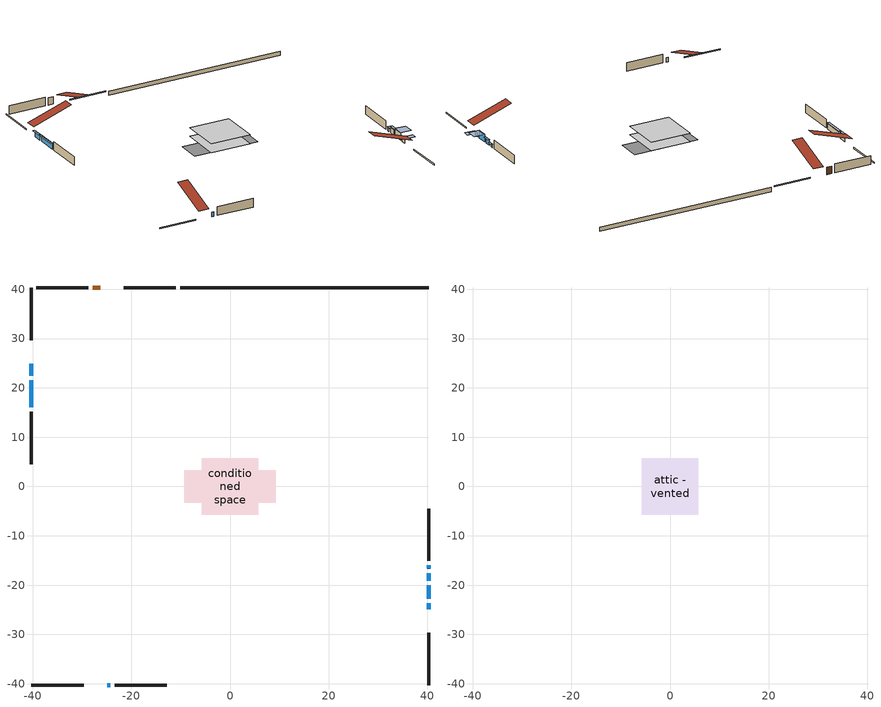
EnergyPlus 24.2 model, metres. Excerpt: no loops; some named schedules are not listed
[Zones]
conditioned space
 floor adiabatic (Floor2 construction): -5.52,-5.52 -5.52,5.52 5.52,5.52 5.52,-5.52 z0.13
 floor adiabatic (AdiabaticFloorConstruction): -5.7,-5.7 -5.7,5.7 5.7,5.7 5.7,-5.7 z0.13
 floor foundation (Slab1 construction): -9.29,-3.28 -9.29,3.28 9.29,3.28 9.29,-3.28 z-1.07
 wall outside (RimJoist1 construction): -10.98,40.24 -21.54,40.24 / -40.24,-40.24 -29.68,-40.24 / -40.24,40.24 -40.24,29.68 / 40.24,-40.24 40.24,-29.68 z0.13:0.43
 wall outside (AdiabaticWallConstruction 1): -26.33,40.24 -27.79,40.24 z0.13:2.16
 wall outside (AdiabaticWallConstruction): -24.9,-40.24 -24.3,-40.24 z0.13:1.35; -40.24,24.9 -40.24,22.46 / 40.24,-19.08 40.24,-17.55 / -40.24,21.53 -40.24,16.04 z0.13:1.65; 40.24,-24.9 40.24,-23.67 z0.13:1.2; 40.24,-22.75 40.24,-20 z0.13:2.16; 40.24,-16.62 40.24,-16.01 z0.13:0.92
 wall outside (Wall1 construction): -28.72,40.24 -39.31,40.24 / -23.37,-40.24 -12.78,-40.24 / -40.24,15.11 -40.24,4.52 / 40.24,-15.08 40.24,-4.49 z0.13:2.57
 wall foundation (FoundationWall1 construction): 40.24,40.24 -10.06,40.24 z-1.07:0.13
 window (WindowConstruction 6): -24.89,-40.24 -24.3,-40.24 z0.13:1.35
 window (WindowConstruction 5): -40.24,24.89 -40.24,22.46 z0.13:1.65
 window (WindowConstruction): 40.24,-24.89 40.24,-23.68 z0.13:1.2
 window (WindowConstruction 1): 40.24,-22.75 40.24,-20 z0.13:2.16
 window (WindowConstruction 2): 40.24,-19.07 40.24,-17.55 z0.13:1.65
 window (WindowConstruction 3): 40.24,-16.62 40.24,-16.01 z0.13:0.92
 window (WindowConstruction 4): -40.24,21.53 -40.24,16.04 z0.13:1.65
 door (Door): -26.33,40.24 -27.79,40.24 z0.13:2.16
 ceiling adiabatic (AdiabaticFloorConstruction): 5.7,-5.7 5.7,5.7 -5.7,5.7 -5.7,-5.7 z0.13
attic - vented
 floor to conditioned space (Floor1 construction Reversed): -5.7,-5.7 -5.7,5.7 5.7,5.7 5.7,-5.7 z2.57
 roof outside (Roof1 construction): -25.4,40.24,2.57 -25.4,29.14,6.27 -22.47,29.14,6.27 -22.47,40.24,2.57; -25.82,-40.24,2.57 -25.82,-29.14,6.27 -28.75,-29.14,6.27 -28.75,-40.24,2.57; -40.24,25.82,2.57 -29.14,25.82,6.27 -29.14,28.75,6.27 -40.24,28.75,2.57; 40.24,-25.82,2.57 29.14,-25.82,6.27 29.14,-28.75,6.27 40.24,-28.75,2.57
shading: -40.24,22.22 -40.24,25.14 -40.85,25.14 -40.85,22.22 z1.89; 40.24,-23.53 40.24,-25.04 43.29,-25.04 43.29,-23.53 z1.35; 40.24,-19.85 40.24,-22.9 43.29,-22.9 43.29,-19.85 z2.31; 40.24,-17.31 40.24,-19.32 40.85,-19.32 40.85,-17.31 z1.89; 40.24,-15.71 40.24,-16.92 40.85,-16.92 40.85,-15.71 z1.22; -40.24,15.8 -40.24,21.77 -40.85,21.77 -40.85,15.8 z1.89
[Building]
Building 1: Terrain=Suburbs
[Site:Location]
Comox AP_BC: Latitude {deg}=49.72; Longitude {deg}=-124.9; Time Zone {hr}=-8; Elevation {m}=26; Keep Site Location Information=Yes
[Site:GroundTemperature:Shallow]
7.68431, 6.60511, 6.51868, 7.03082, 9.08677, 11.1331, 12.9072, 14.0311, 14.1265, 13.2125, 11.4836, 9.50004
[Site:WaterMainsTemperature]
Calculation Method=Schedule; Temperature Schedule=mains temperature schedule
[Material] Roughness=Rough; Thermal Absorptance=0.9
Name | Thickness {m} | Conductivity {W/m-K} | Density {kg/m3} | Specific Heat {J/kg-K} | Solar Absorptance | Visible Absorptance
asphalt or fiberglass shingles | 0.00635 | 0.162714 | 1121.4 | 1465.45 | 0.4 | 0.4
ceiling loosefill ins | 0.254 | 0.0480833 | 16.02 | 1046.75 | 0.7 | 0.7
ceiling stud and cavity | 0.1397 | 0.645001 | 65.682 | 1177.47 | 0.7 | 0.7
concrete 4.0 in. | 0.1016 | 1.803125 | 2242.8 | 837.4 | 0.7 | 0.7
concrete 8.0 in. | 0.2032 | 1.803125 | 2242.8 | 837.4 | 0.7 | 0.7
door material | 0.04445 | 0.053851 | 512.64 | 1214.23 | 0.7 | 0.7
exterior vertical ins | 0.101767 | 0.029427 | 32.04 | 1214.23 | 0.7 | 0.7
floor covering | 0.0127 | 9.015625 | 54.468 | 1339.84 | 0.6 | 0.6
floor covering 1 | 0.0127 | 0.0433444 | 54.468 | 1339.84 | 0.6 | 0.6
floor rigid ins; wall rigid ins 1 | 0.512978 | 0.029427 | 32.04 | 1214.23 | 0.7 | 0.7
floor stud and cavity | 0.0889 | 0.340671 | 50.32683 | 1063.81 | 0.7 | 0.7
floor stud and cavity 1 | 0.1397 | 1.75129 | 37.0049 | 1207.88 | 0.7 | 0.7
furniture material conditioned space 1 | 0.1524 | 0.115458 | 640.8 | 1214.23 | 0.6 | 0.6
gypsum board | 0.0127 | 0.160291 | 801 | 837.4 | 0.6 | 0.6
gypsum board 1 | 0.0127 | 0.160291 | 801 | 837.4 | 0.7 | 0.7
osb sheathing 0.5 in. | 0.0127 | 0.115458 | 512.64 | 1214.23 | 0.7 | 0.7
osb sheathing 0.75 in. | 0.01905 | 0.115458 | 512.64 | 1214.23 | 0.7 | 0.7
osb sheathing 2.0 in. | 0.0508 | 0.115458 | 512.64 | 1214.23 | 0.7 | 0.7
rim joist rigid ins; wall rigid ins | 0.051816 | 0.029427 | 32.04 | 1214.23 | 0.7 | 0.7
rim joist stud and cavity | 0.0508 | 0.0695885 | 125.044 | 1163.47 | 0.6 | 0.6
wall stud and cavity | 0.1397 | 0.213854 | 139.0536 | 1170.24 | 0.7 | 0.7
wall stud and cavity 1 | 0.0889 | 0.380278 | 52.3479 | 1209.89 | 0.7 | 0.7
wall stud and cavity 2 | 0.0889 | 0.391764 | 83.0341 | 1211.67 | 0.7 | 0.7
wood siding | 0.0254 | 0.102417 | 544.68 | 1172.36 | 0.4 | 0.4
wood siding 1; wood siding 2; wood siding 3 | 0.0254 | 0.102417 | 544.68 | 1172.36 | 0.7 | 0.7
[WindowMaterial:SimpleGlazingSystem]
Name | U-Factor {W/m2-K} | Solar Heat Gain Coefficient
WindowMaterial | 2.31435 | 0.52
WindowMaterial 1 | 1.9379 | 0.66
WindowMaterial 2 | 2.32912 | 0.51
WindowMaterial 3 | 2.56248 | 0.41
WindowMaterial 4 | 2.1565 | 0.58
WindowMaterial 5 | 2.10313 | 0.59
WindowMaterial 6 | 4.19434 | 0.66
[Construction]
AdiabaticFloorConstruction: floor stud and cavity 1, floor rigid ins, osb sheathing 0.75 in., floor covering 1
AdiabaticWallConstruction: wood siding 2, wall rigid ins 1, wall stud and cavity 1, gypsum board
AdiabaticWallConstruction 1: wood siding 3, wall rigid ins 1, wall stud and cavity 1, gypsum board
Door: door material
Floor1 construction Reversed: gypsum board, ceiling stud and cavity, ceiling loosefill ins
Floor2 construction: floor stud and cavity, floor covering
FoundationWall1 construction: concrete 8.0 in., gypsum board 1
furniture construction conditioned space 1: furniture material conditioned space 1
PartitionWallConstruction: gypsum board, wall stud and cavity 2, gypsum board
RimJoist1 construction: wood siding 1, rim joist rigid ins, osb sheathing 2.0 in., rim joist stud and cavity
Roof1 construction: asphalt or fiberglass shingles
Slab1 construction: concrete 4.0 in.
Wall1 construction: wood siding, wall rigid ins, osb sheathing 0.5 in., wall stud and cavity, gypsum board
WindowConstruction: WindowMaterial
WindowConstruction 1: WindowMaterial 1
WindowConstruction 2: WindowMaterial 2
WindowConstruction 3: WindowMaterial 3
WindowConstruction 4: WindowMaterial 4
WindowConstruction 5: WindowMaterial 5
WindowConstruction 6: WindowMaterial 6
[Zone] Multiplier=1; Part of Total Floor Area=Yes
Name | Volume {m3}
attic - vented | 77.9311
conditioned space | 541.7
[Space]
Name | Zone | Volume {m3}
attic - vented 1 | attic - vented | 77.9311
conditioned space 1 | conditioned space | 541.7
[ZoneInfiltration:EffectiveLeakageArea]
infil attic - vented 1: Zone or Space=attic - vented 1; Schedule=Always On Discrete; Effective Air Leakage Area {cm2}=5562.43; Stack Coefficient=0.000257208; Wind Coefficient=1.08358e-05
[ZoneMixing]
whole house fan mix: Zone or Space=attic - vented; Schedule=Always On Continuous; Design Flow Rate Calculation Method=Flow/Zone; Design Flow Rate {m3/s}=0; Source Zone or Space=conditioned space
[SurfaceProperty:ExposedFoundationPerimeter]
Slab1: Exposed Perimeter Calculation Method=TotalExposedPerimeter; Total Exposed Perimeter {m}=50.292
[InternalMass] Zone or ZoneList=conditioned space; Space or SpaceList=conditioned space 1
Name | Construction | Surface Area {m2}
furniture mass conditioned space 1 | furniture construction conditioned space 1 | 149.432
partition wall mass | PartitionWallConstruction | 251.69
[Lights]
interior lighting: Zone or ZoneList or Space or SpaceList=conditioned space 1; Schedule=interior lighting schedule; Design Level Calculation Method=LightingLevel; Lighting Level {W}=343.2; Return Air Fraction=0; Fraction Radiant=0.6; Fraction Visible=0.2; Fraction Replaceable=1
[People]
occupants: Zone or ZoneList or Space or SpaceList=conditioned space 1; Number of People Schedule=occupants schedule; Number of People Calculation Method=People; Number of People=3; Fraction Radiant=0.314171; Sensible Heat Fraction=0.56303; Activity Level Schedule=occupants activity schedule; Carbon Dioxide Generation Rate {m3/s-W}=0; Enable ASHRAE 55 Comfort Warnings=No; Mean Radiant Temperature Calculation Type=EnclosureAveraged
[ElectricEquipment] Zone or ZoneList or Space or SpaceList=conditioned space 1; Design Level Calculation Method=EquipmentLevel
Name | Schedule | Design Level {W} | Fraction Latent | Fraction Radiant | Fraction Lost
clothes dryer | clothes dryer schedule | 140.772 | 0.015 | 0.081 | 0.85
clothes washer | clothes washer schedule | 32.1985 | 0.03 | 0.162 | 0.7
cooking range | cooking range schedule | 215.147 | 0.08 | 0.432 | 0.2
dishwasher | dishwasher schedule | 66.8632 | 0.3 | 0.18 | 0.4
fridge | fridge schedule | 72.9452 | 0 | 0.6 | 0
mech vent bath fan 0 | mech vent bath fan 0 schedule | 50.2 | 0 | 0 | 1
mech vent bath fan 1 | mech vent bath fan 1 schedule | 50.2 | 0 | 0 | 1
mech vent house fan | mech vent house fan schedule | 0 | 0 | 0 | 1
mech vent house fan cfis | mech vent house fan cfis schedule | 0 | 0 | 0 | 0
mech vent range fan 0 | mech vent range fan 0 schedule | 57 | 0 | 0 | 1
misc plug loads | misc plug loads schedule | 494.7 | 0.045 | 0.513 | 0.1
whole house fan | Always On Discrete | 0 | 0 | 0 | 1
[OtherEquipment] Zone or ZoneList or Space or SpaceList=conditioned space 1; Design Level Calculation Method=EquipmentLevel
Name | Fuel Type | Schedule | Design Level {W} | Fraction Latent | Fraction Radiant | Fraction Lost
clothes dryer 1 | Electricity | clothes dryer schedule | 0 | 0.015 | 0.081 | 0.85
cooking range 1 | Electricity | cooking range schedule | 0 | 0.08 | 0.432 | 0.2
general water use latent | None | general water use schedule | 62.594 | 1 | 0 | 0
general water use sensible | None | general water use schedule | -61.6891 | 0 | 0.6 | 0
mech vent house fan latent load | None | Always On Discrete | 0 | 1 | 0 | 0
mech vent house fan sensible load | None | Always On Discrete | 0 | 0 | 0 | 0
water heater energy adjustment1 | Electricity | Always On Discrete | 0.01 | 0 | 0 | 1
[ZoneInfiltration:DesignFlowRate] Zone or ZoneList or Space or SpaceList=conditioned space 1; Schedule=Always On Discrete; Design Flow Rate Calculation Method=Flow/Zone; Design Flow Rate {m3/s}=0
infil flow; natural vent flow; whole house fan flow
[ZoneControl:Thermostat]
conditioned space Thermostat: Zone or ZoneList=conditioned space; Control Type Schedule=conditioned space Thermostat Schedule; Control 1=conditioned space temperature setpoint; Temperature Difference Between Cutout And Setpoint {deltaC}=0
[ZoneHVAC:Baseboard:Convective:Electric]
electric baseboard: Availability Schedule=Always On Discrete; Heating Design Capacity {W}=4841.53; Efficiency=1
[AirLoopHVAC:UnitarySystem]
unit heater unitary system: Control Type=Load; Controlling Zone or Thermostat Location=conditioned space; Dehumidification Control Type=None; Availability Schedule=Always On Discrete; Supply Fan=unit heater supply fan; Fan Placement=BlowThrough; Supply Air Fan Operating Mode Schedule=unit heater auto fan schedule; Heating Coil=unit heater htg coil; DX Heating Coil Sizing Ratio=1; Use DOAS DX Cooling Coil=No; Minimum Supply Air Temperature {C}=2; Latent Load Control=SensibleOnlyLoadControl; Cooling Supply Air Flow Rate Method=None; Heating Supply Air Flow Rate Method=SupplyAirFlowRate; Heating Supply Air Flow Rate {m3/s}=0.00141584; No Load Supply Air Flow Rate Method=SupplyAirFlowRate; No Load Supply Air Flow Rate {m3/s}=0; No Load Supply Air Flow Rate Control Set To Low Speed=Yes; Maximum Supply Air Temperature {C}=48.8889; Maximum Outdoor Dry-Bulb Temperature for Supplemental Heater Operation {C}=21; Ancillary On-Cycle Electric Power {W}=0; Ancillary Off-Cycle Electric Power {W}=0
[Fan:SystemModel]
unit heater supply fan: Availability Schedule=Always On Discrete; Design Maximum Air Flow Rate {m3/s}=0.00141584; Speed Control Method=Discrete; Electric Power Minimum Flow Rate Fraction=0.2; Design Pressure Rise {Pa}=500; Motor Efficiency=1; Motor In Air Stream Fraction=1; Design Electric Power Consumption {W}=Autosize; Design Power Sizing Method=PowerPerFlow; Electric Power Per Unit Flow Rate {W/(m3/s)}=1e-06; Electric Power Per Unit Flow Rate Per Unit Pressure {W/((m3/s)-Pa)}=1.66667; Fan Total Efficiency=0.7; Motor Loss Radiative Fraction=0; Number of Speeds=1; Speed Flow Fraction 1=1; Speed Electric Power Fraction 1=1
[Coil:Heating:Fuel]
unit heater htg coil: Availability Schedule=Always On Discrete; Fuel Type=NaturalGas; Burner Efficiency=0.3; Nominal Capacity {W}=0.293071; On Cycle Parasitic Electric Load {W}=0; Off Cycle Parasitic Fuel Load {W}=0
[Zone equipment]
conditioned space: electric baseboard, unit heater unitary system
[Foundation:Kiva]
Foundation Kiva 1: Initial Indoor Air Temperature {C}=18; Wall Height Above Grade {m}=0.129997; Wall Depth Below Slab {m}=0.2032; Custom Block Material Name 1=exterior vertical ins; Custom Block Depth 1 {m}=1.2; Custom Block X Position 1 {m}=0.2159; Custom Block Z Position 1 {m}=0
[Foundation:Kiva:Settings]
Soil Conductivity {W/m-K}=0.849921; Soil Density {kg/m3}=1842.3; Soil Specific Heat {J/kg-K}=418.7; Ground Solar Absorptivity=0.9; Ground Thermal Absorptivity=0.9; Ground Surface Roughness {m}=0.03; Far-Field Width {m}=40; Deep-Ground Boundary Condition=ZeroFlux; Deep-Ground Depth {m}=40; Minimum Cell Dimension {m}=0.2; Maximum Cell Growth Coefficient=3; Simulation Timestep=Timestep
[Exterior:Lights]
exterior lighting: Schedule=exterior lighting schedule; Design Level {W}=75.6
[EnergyManagementSystem:GlobalVariable]
infil_program_Qfan
infil_program_Qinf
natural_vent_program_Qnv
natural_vent_program_Qwhf
[EnergyManagementSystem:Sensor]
Name | Output:Variable or Output:Meter Index Key | Output:Variable or Output:Meter
airflow_gain | infil flow | Infiltration Sensible Heat Gain Energy
airflow_gain_1 | natural vent flow | Infiltration Sensible Heat Gain Energy
airflow_gain_2 | whole house fan flow | Infiltration Sensible Heat Gain Energy
airflow_loss | infil flow | Infiltration Sensible Heat Loss Energy
airflow_loss_1 | natural vent flow | Infiltration Sensible Heat Loss Energy
airflow_loss_2 | whole house fan flow | Infiltration Sensible Heat Loss Energy
clg_load_cond |  | Cooling:EnergyTransfer:Zone:CONDITIONED SPACE
clg_sp_s; clg_sp_s_1 | cooling setpoint | Schedule Value
clothes_dryer_exhaust_0_sch_s | clothes dryer exhaust 0 schedule | Schedule Value
conditioned_space_clg_unmet_s | conditioned space | Zone Cooling Setpoint Not Met Time
conditioned_space_htg_unmet_s | conditioned space | Zone Heating Setpoint Not Met Time
cool_season | cooling season schedule | Schedule Value
fridge_tin_s | conditioned space | Zone Mean Air Temperature
htg_load_cond |  | Heating:EnergyTransfer:Zone:CONDITIONED SPACE
htg_sp_s; htg_sp_s_1 | heating setpoint | Schedule Value
ig_ee_conv | clothes dryer | Electric Equipment Convective Heating Energy
ig_ee_conv_2 | cooking range | Electric Equipment Convective Heating Energy
ig_ee_conv_4 | fridge | Electric Equipment Convective Heating Energy
ig_ee_conv_5 | misc plug loads | Electric Equipment Convective Heating Energy
ig_ee_conv_6 | whole house fan | Electric Equipment Convective Heating Energy
ig_ee_rad | clothes dryer | Electric Equipment Radiant Heating Energy
ig_ee_rad_2 | cooking range | Electric Equipment Radiant Heating Energy
ig_ee_rad_4 | fridge | Electric Equipment Radiant Heating Energy
ig_ee_rad_5 | misc plug loads | Electric Equipment Radiant Heating Energy
ig_ee_rad_6 | whole house fan | Electric Equipment Radiant Heating Energy
ig_lgt_conv | interior lighting | Lights Convective Heating Energy
ig_lgt_rad | interior lighting | Lights Radiant Heating Energy
ig_lgt_vis | interior lighting | Lights Visible Radiation Heating Energy
ig_oe_conv | clothes dryer 1 | Other Equipment Convective Heating Energy
ig_oe_conv_1 | cooking range 1 | Other Equipment Convective Heating Energy
ig_oe_conv_2 | general water use latent | Other Equipment Convective Heating Energy
ig_oe_conv_3 | general water use sensible | Other Equipment Convective Heating Energy
ig_oe_conv_4 | water heater energy adjustment1 | Other Equipment Convective Heating Energy
ig_oe_rad | clothes dryer 1 | Other Equipment Radiant Heating Energy
ig_oe_rad_1 | cooking range 1 | Other Equipment Radiant Heating Energy
ig_oe_rad_2 | general water use latent | Other Equipment Radiant Heating Energy
ig_oe_rad_3 | general water use sensible | Other Equipment Radiant Heating Energy
ig_oe_rad_4 | water heater energy adjustment1 | Other Equipment Radiant Heating Energy
ig_ppl_conv | occupants | People Convective Heating Energy
ig_ppl_rad | occupants | People Radiant Heating Energy
im_conv | furniture mass conditioned space 1 | Surface Inside Face Convection Heat Gain Energy
im_conv_1 | partition wall mass | Surface Inside Face Convection Heat Gain Energy
im_ig | furniture mass conditioned space 1 | Surface Inside Face Internal Gains Radiation Heat Gain Energy
im_ig_1 | partition wall mass | Surface Inside Face Internal Gains Radiation Heat Gain Energy
im_lgt | furniture mass conditioned space 1 | Surface Inside Face Lights Radiation Heat Gain Energy
im_lgt_1 | partition wall mass | Surface Inside Face Lights Radiation Heat Gain Energy
im_sol | furniture mass conditioned space 1 | Surface Inside Face Solar Radiation Heat Gain Energy
im_sol_1 | partition wall mass | Surface Inside Face Solar Radiation Heat Gain Energy
im_surf | furniture mass conditioned space 1 | Surface Inside Face Net Surface Thermal Radiation Heat Gain Energy
im_surf_1 | partition wall mass | Surface Inside Face Net Surface Thermal Radiation Heat Gain Energy
mech_vent_bath_fan_0_sch_s | mech vent bath fan 0 schedule | Schedule Value
mech_vent_bath_fan_1_sch_s | mech vent bath fan 1 schedule | Schedule Value
mech_vent_range_fan_0_sch_s | mech vent range fan 0 schedule | Schedule Value
mv_conv | mech vent bath fan 0 | Electric Equipment Convective Heating Energy
mv_conv_1 | mech vent bath fan 1 | Electric Equipment Convective Heating Energy
mv_conv_2 | mech vent house fan | Electric Equipment Convective Heating Energy
mv_conv_3 | mech vent house fan cfis | Electric Equipment Convective Heating Energy
mv_conv_4 | mech vent range fan 0 | Electric Equipment Convective Heating Energy
mv_conv_5 | mech vent house fan latent load | Other Equipment Convective Heating Energy
mv_conv_6 | mech vent house fan sensible load | Other Equipment Convective Heating Energy
mv_rad | mech vent bath fan 0 | Electric Equipment Radiant Heating Energy
mv_rad_1 | mech vent bath fan 1 | Electric Equipment Radiant Heating Energy
mv_rad_2 | mech vent house fan | Electric Equipment Radiant Heating Energy
mv_rad_3 | mech vent house fan cfis | Electric Equipment Radiant Heating Energy
mv_rad_4 | mech vent range fan 0 | Electric Equipment Radiant Heating Energy
mv_rad_5 | mech vent house fan latent load | Other Equipment Radiant Heating Energy
mv_rad_6 | mech vent house fan sensible load | Other Equipment Radiant Heating Energy
natural_vent_s | natural vent schedule | Schedule Value
out_pb_s |  | Site Outdoor Air Barometric Pressure
out_wt_s |  | Site Outdoor Air Humidity Ratio
site_vw_s |  | Site Wind Speed
ss_back_out | Window1 | Surface Window Shortwave from Zone Back Out Window Heat Transfer Rate
ss_back_out_1 | Window10 | Surface Window Shortwave from Zone Back Out Window Heat Transfer Rate
ss_back_out_2 | Window2 | Surface Window Shortwave from Zone Back Out Window Heat Transfer Rate
ss_back_out_3 | Window3 | Surface Window Shortwave from Zone Back Out Window Heat Transfer Rate
ss_back_out_4 | Window4 | Surface Window Shortwave from Zone Back Out Window Heat Transfer Rate
ss_back_out_5 | Window6 | Surface Window Shortwave from Zone Back Out Window Heat Transfer Rate
ss_back_out_6 | Window7 | Surface Window Shortwave from Zone Back Out Window Heat Transfer Rate
ss_conv | Door1 | Surface Inside Face Convection Heat Gain Energy
ss_conv_1 | Window1 | Surface Inside Face Convection Heat Gain Energy
ss_conv_2 | Window10 | Surface Inside Face Convection Heat Gain Energy
ss_conv_3 | Window2 | Surface Inside Face Convection Heat Gain Energy
ss_conv_4 | Window3 | Surface Inside Face Convection Heat Gain Energy
ss_conv_5 | Window4 | Surface Inside Face Convection Heat Gain Energy
ss_conv_6 | Window6 | Surface Inside Face Convection Heat Gain Energy
ss_conv_7 | Window7 | Surface Inside Face Convection Heat Gain Energy
ss_ig | Door1 | Surface Inside Face Internal Gains Radiation Heat Gain Energy
ss_ig_1 | Window1 | Surface Inside Face Internal Gains Radiation Heat Gain Energy
ss_ig_2 | Window10 | Surface Inside Face Internal Gains Radiation Heat Gain Energy
ss_ig_3 | Window2 | Surface Inside Face Internal Gains Radiation Heat Gain Energy
ss_ig_4 | Window3 | Surface Inside Face Internal Gains Radiation Heat Gain Energy
ss_ig_5 | Window4 | Surface Inside Face Internal Gains Radiation Heat Gain Energy
ss_ig_6 | Window6 | Surface Inside Face Internal Gains Radiation Heat Gain Energy
ss_ig_7 | Window7 | Surface Inside Face Internal Gains Radiation Heat Gain Energy
ss_lgt | Door1 | Surface Inside Face Lights Radiation Heat Gain Energy
ss_sol | Door1 | Surface Inside Face Solar Radiation Heat Gain Energy
ss_surf | Door1 | Surface Inside Face Net Surface Thermal Radiation Heat Gain Energy
ss_surf_1 | Window1 | Surface Inside Face Net Surface Thermal Radiation Heat Gain Energy
ss_surf_2 | Window10 | Surface Inside Face Net Surface Thermal Radiation Heat Gain Energy
ss_surf_3 | Window2 | Surface Inside Face Net Surface Thermal Radiation Heat Gain Energy
ss_surf_4 | Window3 | Surface Inside Face Net Surface Thermal Radiation Heat Gain Energy
ss_surf_5 | Window4 | Surface Inside Face Net Surface Thermal Radiation Heat Gain Energy
ss_surf_6 | Window6 | Surface Inside Face Net Surface Thermal Radiation Heat Gain Energy
ss_surf_7 | Window7 | Surface Inside Face Net Surface Thermal Radiation Heat Gain Energy
ss_trans_in | Window1 | Surface Window Transmitted Solar Radiation Rate
ss_trans_in_1 | Window10 | Surface Window Transmitted Solar Radiation Rate
ss_trans_in_2 | Window2 | Surface Window Transmitted Solar Radiation Rate
ss_trans_in_3 | Window3 | Surface Window Transmitted Solar Radiation Rate
ss_trans_in_4 | Window4 | Surface Window Transmitted Solar Radiation Rate
ss_trans_in_5 | Window6 | Surface Window Transmitted Solar Radiation Rate
ss_trans_in_6 | Window7 | Surface Window Transmitted Solar Radiation Rate
ss_trans_out | Window1 | Surface Inside Face Initial Transmitted Diffuse Transmitted Out Window Solar Radiation Rate
ss_trans_out_1 | Window10 | Surface Inside Face Initial Transmitted Diffuse Transmitted Out Window Solar Radiation Rate
ss_trans_out_2 | Window2 | Surface Inside Face Initial Transmitted Diffuse Transmitted Out Window Solar Radiation Rate
ss_trans_out_3 | Window3 | Surface Inside Face Initial Transmitted Diffuse Transmitted Out Window Solar Radiation Rate
ss_trans_out_4 | Window4 | Surface Inside Face Initial Transmitted Diffuse Transmitted Out Window Solar Radiation Rate
ss_trans_out_5 | Window6 | Surface Inside Face Initial Transmitted Diffuse Transmitted Out Window Solar Radiation Rate
ss_trans_out_6 | Window7 | Surface Inside Face Initial Transmitted Diffuse Transmitted Out Window Solar Radiation Rate
s_conv | Floor1 | Surface Inside Face Convection Heat Gain Energy
s_conv_1 | Floor2 | Surface Inside Face Convection Heat Gain Energy
s_conv_10 | Wall1:0 | Surface Inside Face Convection Heat Gain Energy
s_conv_11 | Wall1:180 | Surface Inside Face Convection Heat Gain Energy
s_conv_12 | Wall1:270 | Surface Inside Face Convection Heat Gain Energy
s_conv_13 | Wall1:90 | Surface Inside Face Convection Heat Gain Energy
s_conv_2 | FoundationWall1 | Surface Inside Face Convection Heat Gain Energy
s_conv_3 | inferred conditioned ceiling | Surface Inside Face Convection Heat Gain Energy
s_conv_4 | inferred conditioned floor | Surface Inside Face Convection Heat Gain Energy
s_conv_5 | RimJoist1:0 | Surface Inside Face Convection Heat Gain Energy
s_conv_6 | RimJoist1:180 | Surface Inside Face Convection Heat Gain Energy
s_conv_7 | RimJoist1:270 | Surface Inside Face Convection Heat Gain Energy
s_conv_8 | RimJoist1:90 | Surface Inside Face Convection Heat Gain Energy
s_conv_9 | Slab1 | Surface Inside Face Convection Heat Gain Energy
s_ig | Floor1 | Surface Inside Face Internal Gains Radiation Heat Gain Energy
s_ig_1 | Floor2 | Surface Inside Face Internal Gains Radiation Heat Gain Energy
s_ig_10 | Wall1:0 | Surface Inside Face Internal Gains Radiation Heat Gain Energy
s_ig_11 | Wall1:180 | Surface Inside Face Internal Gains Radiation Heat Gain Energy
s_ig_12 | Wall1:270 | Surface Inside Face Internal Gains Radiation Heat Gain Energy
s_ig_13 | Wall1:90 | Surface Inside Face Internal Gains Radiation Heat Gain Energy
s_ig_2 | FoundationWall1 | Surface Inside Face Internal Gains Radiation Heat Gain Energy
s_ig_3 | inferred conditioned ceiling | Surface Inside Face Internal Gains Radiation Heat Gain Energy
s_ig_4 | inferred conditioned floor | Surface Inside Face Internal Gains Radiation Heat Gain Energy
s_ig_5 | RimJoist1:0 | Surface Inside Face Internal Gains Radiation Heat Gain Energy
